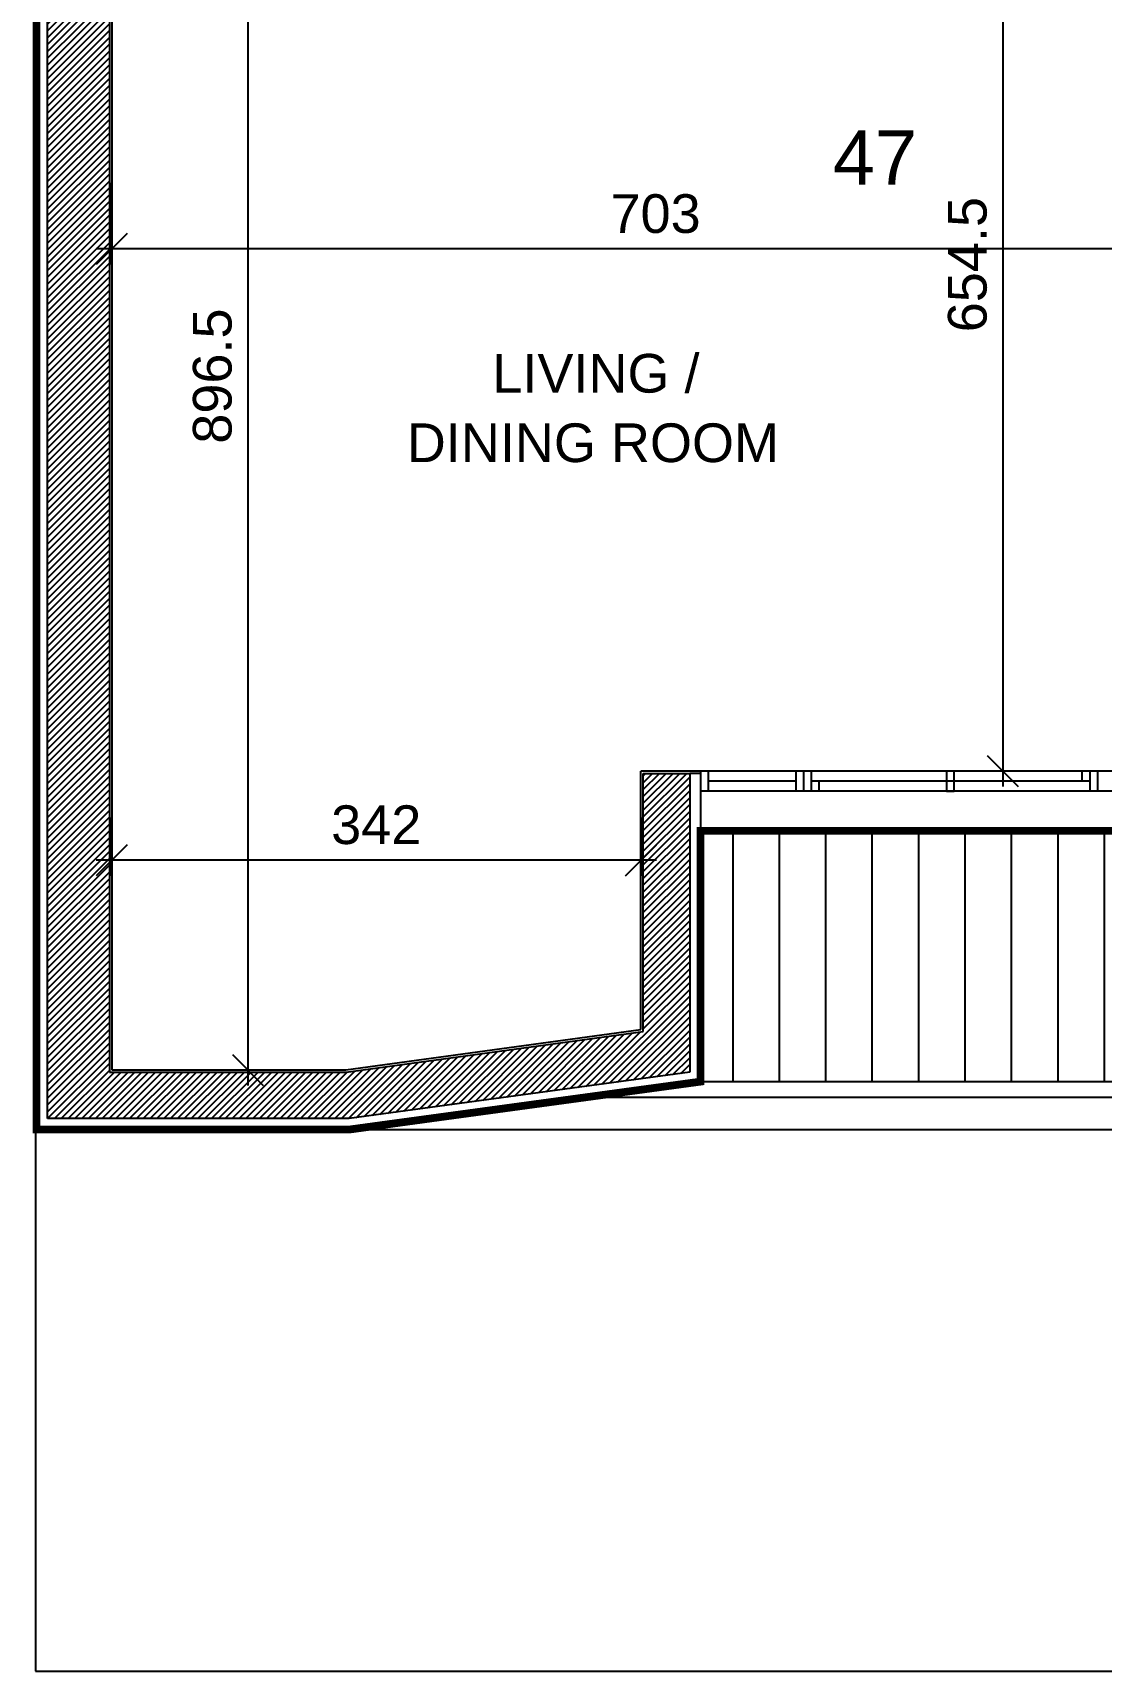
# Model space of a CAD drawing. Extents: x 0 to 47, y -4.1 to 58.5.
# Drawn here: x -0.02 to 6.89, y 0 to 10.58 of the extents above; entities that cross this region are included whole.
import ezdxf
from ezdxf.enums import TextEntityAlignment as Align

# ---------------------------------------------------------------- set-up
doc = ezdxf.new("R2010")
doc.units = 0
doc.header["$MEASUREMENT"] = 0
doc.header["$PDMODE"] = 35
doc.header["$PDSIZE"] = 0.3
doc.layers.get('0').update_dxf_attribs({"linetype": 'CONTINUOUS'})
doc.layers.get('DEFPOINTS').update_dxf_attribs({"linetype": 'CONTINUOUS'})
for name, color, linetype in [('A-ALU', 9, 'CONTINUOUS'), ('A-AREAS', 6, 'CONTINUOUS'), ('A-AREAS-TXT', 6, 'CONTINUOUS'), ('A-BALUST', 1, 'CONTINUOUS'), ('a-dim', 3, 'CONTINUOUS'), ('A-HATCH-CONC', 8, 'CONTINUOUS'), ('A-NOMENCLATURE', 3, 'CONTINUOUS'), ('A-PLASTER', 8, 'CONTINUOUS'), ('A-PROJECTION', 9, 'CONTINUOUS'), ('a-revetement', 1, 'CONTINUOUS'), ('A-TILES', 137, 'CONTINUOUS'), ('areaexe', 2, 'CONTINUOUS'), ('Parcelle$0$N-PLOT', 5, 'CONTINUOUS'), ('S-2ND-3RD-4-5-6TH$0$A-STR 2-3-4-5-6', 2, 'CONTINUOUS')]:
    doc.layers.add(name, color=color, linetype=linetype)
doc.styles.add('A100-STEXT', font='Arial Regular.ttf', dxfattribs={"height": 0.25})
doc.dimstyles.new('A100-DIM', dxfattribs={"dimtxt": 0.25, "dimasz": 0.2, "dimexe": 0.1, "dimexo": 0.3, "dimgap": 0.1, "dimtad": 1, "dimlfac": 100, "dimrnd": 0.5, "dimdsep": 46, "dimtxsty": 'A100-STEXT', "dimblk1": 'OBLIQUE', "dimblk2": 'OBLIQUE', "dimsah": 1, "dimcen": -0.05, "dimdle": 0.1, "dimclrd": 15, "dimclre": 15, "dimclrt": 256, "dimadec": 0, "dimazin": 0, "dimtfac": 0.28, "dimtix": 1, "dimtmove": 2, "dimatfit": 3, "dimldrblk": 'OBLIQUE', "dimfxl": 1, "dimtolj": 1, "dimarcsym": 0})

# ---------------------------------------------------------------- blocks, each defined once
blk = doc.blocks.new('_OBLIQUE')
at = {"color": 0, "linetype": 'ByBlock'}
blk.add_line((-0.5, -0.5), (0.5, 0.5), dxfattribs=at)
blk = doc.blocks.new('*D247')
at = {"layer": 'a-dim', "color": 15, "lineweight": -2, "transparency": 16777216}
for p, q in [((0.493, 5.515), (0.493, 5.139)), ((3.913, 5.515), (3.913, 5.139)), ((4.013, 5.239), (0.393, 5.239))]:
    blk.add_line(p, q, dxfattribs=at)
at = {"layer": 'DEFPOINTS', "color": 0, "transparency": 16777216}
for p in [(0.493, 5.815), (3.913, 5.815), (0.493, 5.239)]:
    blk.add_point(p, dxfattribs=at)
at = {"layer": 'a-dim', "color": 15, "lineweight": -2, "transparency": 16777216, "xscale": 0.2, "yscale": 0.2, "zscale": 0.2}
for p, rotation in [((0.493, 5.239), 180.00000000162), ((3.913, 5.239), 1.619984146827846e-09)]:
    blk.add_blockref('_OBLIQUE', p, dxfattribs=dict(at, rotation=rotation))
at = {"layer": 'a-dim', "transparency": 16777216, "insert": (2.203, 5.467), "char_height": 0.25, "attachment_point": 5, "rotation": 0, "style": 'A100-STEXT'}
blk.add_mtext('\\A1;342', dxfattribs=at)
blk = doc.blocks.new('*D248')
at = {"layer": 'a-dim', "color": 15, "lineweight": -2, "transparency": 16777216}
for p, q in [((0.493, 9.615), (0.493, 9.088)), ((7.523, 9.615), (7.523, 9.088)), ((7.623, 9.188), (0.393, 9.188))]:
    blk.add_line(p, q, dxfattribs=at)
at = {"layer": 'DEFPOINTS', "color": 0, "transparency": 16777216}
for p in [(0.493, 9.915), (7.523, 9.915), (0.493, 9.188)]:
    blk.add_point(p, dxfattribs=at)
at = {"layer": 'a-dim', "color": 15, "lineweight": -2, "transparency": 16777216, "xscale": 0.2, "yscale": 0.2, "zscale": 0.2}
for p, rotation in [((0.493, 9.188), 180.00000000162), ((7.523, 9.188), 1.619984146827846e-09)]:
    blk.add_blockref('_OBLIQUE', p, dxfattribs=dict(at, rotation=rotation))
at = {"layer": 'a-dim', "transparency": 16777216, "insert": (4.008, 9.415), "char_height": 0.25, "attachment_point": 5, "rotation": 0, "style": 'A100-STEXT'}
blk.add_mtext('\\A1;703', dxfattribs=at)
blk = doc.blocks.new('*D250')
at = {"layer": 'a-dim', "color": 15, "lineweight": -2, "transparency": 16777216}
for p, q in [((6.251, 12.46), (6.251, 5.715)), ((6.236, 12.36), (6.151, 12.36)), ((6.236, 5.815), (6.151, 5.815))]:
    blk.add_line(p, q, dxfattribs=at)
at = {"layer": 'DEFPOINTS', "color": 0, "transparency": 16777216}
for p in [(6.536, 12.36), (6.251, 5.815), (6.536, 5.815)]:
    blk.add_point(p, dxfattribs=at)
at = {"layer": 'a-dim', "color": 15, "lineweight": -2, "transparency": 16777216, "xscale": 0.2, "yscale": 0.2, "zscale": 0.2}
for p, rotation in [((6.251, 12.36), 90), ((6.251, 5.815), 270)]:
    blk.add_blockref('_OBLIQUE', p, dxfattribs=dict(at, rotation=rotation))
at = {"layer": 'a-dim', "transparency": 16777216, "insert": (6.024, 9.087), "char_height": 0.25, "attachment_point": 5, "rotation": 90, "style": 'A100-STEXT'}
blk.add_mtext('\\A1;654.5', dxfattribs=at)
blk = doc.blocks.new('*D251')
at = {"layer": 'a-dim', "color": 15, "lineweight": -2, "transparency": 16777216}
for p, q in [((1.373, 12.95), (1.373, 3.785)), ((1.243, 12.85), (1.473, 12.85)), ((1.243, 3.885), (1.473, 3.885))]:
    blk.add_line(p, q, dxfattribs=at)
at = {"layer": 'DEFPOINTS', "color": 0, "transparency": 16777216}
for p in [(0.943, 12.85), (0.943, 3.885), (1.373, 3.885)]:
    blk.add_point(p, dxfattribs=at)
at = {"layer": 'a-dim', "color": 15, "lineweight": -2, "transparency": 16777216, "xscale": 0.2, "yscale": 0.2, "zscale": 0.2}
for p, rotation in [((1.373, 12.85), 90), ((1.373, 3.885), 270)]:
    blk.add_blockref('_OBLIQUE', p, dxfattribs=dict(at, rotation=rotation))
at = {"layer": 'a-dim', "transparency": 16777216, "insert": (1.145, 8.367), "char_height": 0.25, "attachment_point": 5, "rotation": 90, "style": 'A100-STEXT'}
blk.add_mtext('\\A1;896.5', dxfattribs=at)

msp = doc.modelspace()

# ---------------------------------------------------------------- hatches: boundary and pattern name
at = {"layer": 'A-HATCH-CONC'}
h = msp.add_hatch(dxfattribs=at)
h.set_pattern_fill('ANSI31', color=256, scale=0.25, style=0)
h.paths.add_polyline_path([(4.22837, 3.87), (4.22837, 5.8), (3.92837, 5.8), (3.92837, 4.13187), (2.00801, 3.87), (0.47837, 3.87), (0.47837, 19.98), (0.07837, 19.98), (0.07837, 3.57), (2.02837, 3.57)])
at = {"layer": 'A-TILES'}
h = msp.add_hatch(dxfattribs=at)
h.set_pattern_fill('_USER', color=256, scale=0.3, angle=90, style=0, pattern_type=0)
h.set_pattern_definition([(90, (30.60837, 8.1), (-0.3, 2e-17), [])])
h.paths.add_polyline_path([(11.50837, 5.43), (8.87837, 5.43), (8.67837, 5.43), (7.72837, 5.43), (7.52837, 5.43), (4.29837, 5.43), (4.29837, 3.8089), (8.67837, 3.8089), (11.50837, 3.8089)])

# ---------------------------------------------------------------- linework, layer by layer
at = {"layer": 'A-ALU'}
for p, q in [((7.52837, 5.815), (4.29837, 5.815)), ((4.29837, 5.815), (4.29837, 5.685)), ((4.34837, 5.815), (4.34837, 5.685)), ((4.91337, 5.75), (4.34837, 5.75)), ((4.91337, 5.815), (4.91337, 5.685)), ((4.96337, 5.815), (4.96337, 5.685)), ((5.01337, 5.815), (5.01337, 5.685)), ((6.81337, 5.75), (5.01337, 5.75)), ((5.06337, 5.75), (5.06337, 5.685)), ((6.76337, 5.815), (6.76337, 5.75)), ((6.81337, 5.815), (6.81337, 5.685)), ((6.86337, 5.815), (6.86337, 5.685)), ((7.52837, 5.685), (4.29837, 5.685)), ((7.52837, 5.43), (4.29837, 5.43))]:
    msp.add_line(p, q, dxfattribs=at)
msp.add_lwpolyline([(5.93837, 5.815), (5.88837, 5.815), (5.88837, 5.685), (5.93837, 5.685)], close=True, dxfattribs=at)
at = {"layer": 'A-AREAS'}
msp.add_lwpolyline([(0.00837, 20.05), (0.00837, 3.5), (2.02837, 3.5), (4.29837, 3.8089), (4.29837, 5.43), (11.50837, 5.43), (11.50837, 3.5), (13.67837, 3.5), (13.67837, 7.7), (12.34117, 7.7), (12.26587, 7.55), (12.65337, 7.55), (12.65337, 7.25), (11.87837, 7.25), (11.87837, 7.55), (12.26587, 7.55), (12.34117, 7.7), (11.72837, 7.7), (11.72837, 9.825), (10.50337, 9.825), (10.50337, 11.725)], dxfattribs=at)
msp.add_lwpolyline([(11.50837, 5.43), (4.29837, 5.43), (4.29837, 3.8089), (2.03312, 3.5), (11.50837, 3.5)], close=True, dxfattribs=at)
at = {"layer": 'A-BALUST'}
for p, q in [((3.56504, 3.7089), (8.65337, 3.7089)), ((4.29837, 3.8089), (8.65337, 3.8089))]:
    msp.add_line(p, q, dxfattribs=at)
at = {"layer": 'A-PLASTER'}
for p, q in [((0.49337, 11.585), (0.49337, 3.885)), ((3.91337, 4.14496), (3.91337, 5.815)), ((4.29837, 5.815), (3.91337, 5.815)), ((2.00699, 3.885), (3.91337, 4.14496)), ((0.49337, 3.885), (2.00699, 3.885))]:
    msp.add_line(p, q, dxfattribs=at)
at = {"layer": 'A-PROJECTION'}
msp.add_line((2.02837, 3.5), (11.50837, 3.5), dxfattribs=at)
at = {"layer": 'a-revetement'}
for p, q in [((0.00837, 3.5), (0.00837, 20.05)), ((4.29837, 5.8), (4.22837, 5.8)), ((4.29837, 5.8), (4.29837, 3.8089)), ((2.03312, 3.5), (4.29837, 3.8089)), ((0.00837, 3.5), (2.03312, 3.5))]:
    msp.add_line(p, q, dxfattribs=at)
at = {"layer": 'areaexe', "const_width": 0.05}
msp.add_lwpolyline([(15.84837, 22.5962), (11.50837, 22.5962), (11.50837, 20.75), (3.85837, 20.75), (3.85837, 18.67), (0.54837, 18.67), (0.54837, 20.05), (0.00837, 20.05), (0.00837, 3.5), (2.03312, 3.5), (4.29837, 3.8089), (4.29837, 5.43), (11.50837, 5.43), (11.50837, 3.5), (15.84837, 3.5)], dxfattribs=at)
at = {"layer": 'Parcelle$0$N-PLOT'}
msp.add_lwpolyline([(0, 0), (38.90837, 0, 0.41421356), (41.90837, 3), (41.90837, 55.45463, 0.4229554), (38.81912, 58.4533), (0, 57.29794)], format="xyb", close=True, dxfattribs=at)
at = {"layer": 'S-2ND-3RD-4-5-6TH$0$A-STR 2-3-4-5-6'}
for p, q in [((0.07837, 3.57), (0.07837, 19.98)), ((0.47837, 19.98), (0.47837, 3.87)), ((3.92837, 4.13187), (3.92837, 5.8)), ((3.92837, 5.8), (4.22837, 5.8)), ((4.22837, 5.8), (4.22837, 3.87)), ((2.00801, 3.87), (3.92837, 4.13187)), ((0.47837, 3.87), (2.00801, 3.87)), ((4.22837, 3.87), (2.02837, 3.57)), ((2.02837, 3.57), (0.07837, 3.57))]:
    msp.add_line(p, q, dxfattribs=at)

# ---------------------------------------------------------------- texts
at = {"layer": 'A-AREAS-TXT', "style": 'A100-STEXT'}
msp.add_text('47', height=0.35, dxfattribs=at).set_placement((5.4252, 9.60384), align=Align.CENTER)
at = {"layer": 'A-NOMENCLATURE', "style": 'A100-STEXT'}
for s, p in [('LIVING /', (3.62249, 8.38994)), ('DINING ROOM', (3.60302, 7.93643))]:
    msp.add_text(s, height=0.25, dxfattribs=at).set_placement(p, align=Align.MIDDLE)

# ---------------------------------------------------------------- dimensions: what is measured, and where the dimension line sits
at = {"layer": 'a-dim'}
for p1, p2, distance, picture, middle in [((0.94337, 12.85), (0.94337, 3.885), 0.42929, '*D251', (1.14502, 8.3675)), ((6.53649, 12.36), (6.53649, 5.815), -0.28527, '*D250', (6.02358, 9.0875)), ((7.52337, 9.915), (0.49337, 9.915), 0.72736, '*D248', (4.00837, 9.41537)), ((3.91337, 5.815), (0.49337, 5.815), 0.57594, '*D247', (2.20337, 5.46678))]:
    dim = msp.add_aligned_dim(p1=p1, p2=p2, distance=distance, dimstyle='A100-DIM', dxfattribs=at)
    dim.commit()
    dim.dimension.update_dxf_attribs({"geometry": picture, "text_midpoint": middle})

doc.saveas('drawing.dxf')
